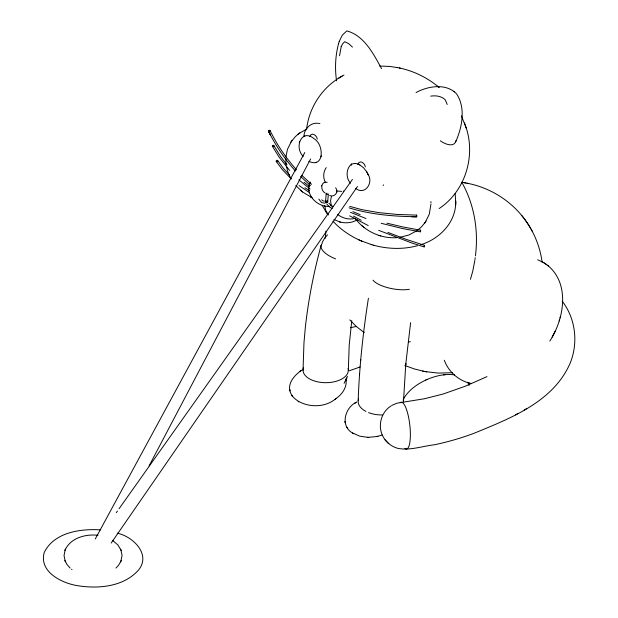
<?xml version="1.0" encoding="UTF-8"?>
<svg xmlns="http://www.w3.org/2000/svg" width="618" height="618" viewBox="0 0 618 618"><rect width="100%" height="100%" fill="white"/><g stroke="black" fill="none" stroke-linecap="round" stroke-linejoin="round"><path stroke-width="0.93" d="M303.021 370.391L303.971 342.789L305.362 327.115C308.436 299.491 313.789 272.129 321.136 245.331M348.328 370.383L349.209 345.107L351.773 320.618M378.672 230.321L411.943 243.052L424.126 246.891L424.612 245.369L424.172 246.868M285.794 158.169L286.072 164.627M430.962 204.133L429.263 214.268L425.377 222.101M420.843 244.674C439.112 239.174 455.25 223.021 455.729 203.183M455.744 202.889L455.157 193.619M358.17 400.758C359.328 366.412 363.114 332.19 368.413 298.247M403.469 401.669L405.817 363.5L405.717 364.666L410.607 322.658M455.659 204.89L455.814 201.182M351.256 165.276L351.333 163.739M325.176 238.448L325.987 231.147M325.555 201.491L326.196 193.72M327.718 201.677L328.289 194.77M360.642 360.68L360.734 359.514M359.498 374.964L359.599 373.728M308.954 186.257C307.316 197.575 318.942 207.208 329.742 206.358M339.545 55.759L341.206 46.574M285.887 156.949L287.447 149.347L291.333 141.514M327.216 182.279C320.503 181.066 320.186 190.414 325.13 193.017M329.626 195.466C334.431 197.729 339.182 191.982 335.636 187.802M306.559 129.734C308.73 108.289 321.545 88.312 340.07 77.312M474.964 259.568L475.203 257.714M475.443 255.86C478.61 230.753 474.346 204.349 461.754 182.24M308.822 161.313C324.388 168.784 324.195 144.682 314.292 138.903C301.584 127.895 293.898 147.416 303.26 156.408M303.909 136.362C304.102 128.992 310.715 122.148 318.324 123.337M474.833 260.394L472.785 271.078L470.445 279.321M308.992 186.026L309.386 184.458L309.263 184.898M321.646 185.871L321.715 185.485M336.679 192.561L336.748 192.175M308.869 186.721L309.201 185.114M299.297 142.619L299.491 141.7M321.09 156.802L321.29 155.875M549.819 341.051C564.095 319.182 570.352 283.886 547.602 265.315M338.618 43.469C335.335 55.605 334.755 68.405 336.547 80.827M440.333 140.78C444.442 143.924 454.315 148.22 456.061 140.51M559.143 321.02L559.584 319.514M560.039 317.891L560.48 316.362M339.243 41.421L342.256 35.234L346.791 30.9C364.211 35.543 373.535 53.975 381.561 68.652M338.579 43.592L339.274 41.313M344.087 383.338L347.447 376.308M65.129 549.981L64.04 555.505L65.129 561.036M120.958 561.036L122.047 555.505L120.958 549.981M331.402 196.431L330.545 200.85L331.48 206.118M65.253 549.68C70.854 537.745 85.871 533.844 98.015 535.312M115.96 568.066L118.633 565.161L120.827 561.337M64.921 550.499L65.462 549.163M120.618 561.855L121.167 560.511M341.19 46.613L342.511 44.04L344.628 41.676L348.637 43.608L352.476 47.115M355.682 188.335C364.798 195.914 373.882 182.634 367.98 174.299M346.389 379.182L346.907 378.038M345.663 380.804L346.165 379.699M455.698 141.823C462.148 127.331 465.933 107.934 456.578 93.874C446.281 82.959 427.942 86.018 416.045 92.545M322.086 242.642L324.736 237.961L327.517 234.855M309.989 183.013L309.788 183.422L310.506 182.047M310.074 182.835L310.275 182.434M403.214 399.506C408.027 390.499 416.787 384.303 425.848 380.039M552.16 337.073L553.558 334.33M553.651 334.129L555.088 331.302M310.645 158.911L149.108 465.864M304.805 152.515L95.296 538.942M309.734 136.64C311.572 131.464 316.903 135.412 317.281 139.104M357.791 164.396C359.637 159.212 364.96 163.16 365.338 166.852M291.457 141.344L295.334 136.648L298.857 133.596M417.853 230.02L421.376 226.968L425.254 222.271M290.684 142.48L292.098 140.402M424.62 223.214L426.034 221.136M383.175 185.5L383.585 184.898M111.178 543.067L357.482 186.474M326.25 167.632C323.098 171.889 322.951 177.907 325.431 182.503M116.308 512.654L117.42 511.086M119.081 508.73L352.438 179.429M424.543 245.377L406.482 239.452L387.88 232.407M299.004 133.496L306.729 129.046M297.969 134.276L299.861 132.847M417.714 230.12L418.749 229.34M301.661 370.143C267.88 394.531 313.156 417.613 335.597 398.88M335.111 399.213C341.754 394.948 347.54 387.254 345.925 378.965L346.01 379.522M356.771 401.963C344.798 407.424 339.684 426.327 353.048 433.288M439.159 208.544C465.532 191.117 476.239 155.234 465.478 125.809M391.14 405.902C381.731 411.619 377.915 424.234 381.978 434.338C384.697 441.043 390.53 446.258 397.482 448.266C409.788 450.901 422.303 446.103 434.516 444.767C447.664 441.978 460.595 438.27 473.21 433.612C509.95 418.533 553.751 401.963 570.352 362.673C578.371 342.542 575.574 318.486 562.241 301.244M299.568 371.557L300.07 371.209M300.371 371.001L300.85 370.669M335.891 398.672L336.401 398.316M354.678 403.376L355.188 403.029M355.481 402.82L355.968 402.488M416.849 230.769L408.884 235.002L399.9 237.335M420.642 230.213L420.394 231.827L420.657 230.22L403.253 227.045L386.938 223.183M357.057 219.884C352.051 222.951 345.748 223.461 340.124 222.024M340.402 77.119L343.971 75.064M338.255 78.416L342.14 76.068M515.435 414.879L517.776 413.573M524.195 409.989L526.675 408.598M326.435 201.816L325.717 202.132L327.563 201.074M486.992 376.632L465.006 386.327L443.16 394.006L424.605 398.718L397.011 403.175L391.858 405.393M349.332 370.746L359.128 367.331M426.799 379.606C435.458 375.837 445.099 373.596 454.562 374.856M360.078 366.899L358.834 367.463M425.508 380.194L427.092 379.475M416.625 215.118L416.679 216.74L416.694 215.11L397.304 214.454L378.811 212.631L361.661 209.618L349.695 206.35M382.187 435.018L377.698 436.316M304.11 136.192L304.829 135.975M315.752 162.519L316.478 162.302M350.591 327.741L356.231 326.435M417.428 245.732C403.145 249.579 387.865 249.116 373.643 245.246M354.616 218.448C348.784 219.954 342.418 218.185 337.737 214.523M368.567 437.335L376.748 436.524M376.609 436.555L377.892 436.277M343.237 191.147L343.693 191.055M408.822 341.963L410.383 341.646M325.091 203.245L321.569 202.557L318.788 199.089M445.284 374.678L443.585 374.856M430.684 96.13C435.767 95.381 441.391 96.006 445.23 99.761L447.208 104.488M452.322 372.739L438.255 373.094L425.524 371.627M341.623 191.387L336.323 190.97M324.45 201.144L322.905 200.835L321.762 199.799M396.741 237.667C381.043 238.757 365.091 231.426 355.566 218.926M379.684 66.056L389.61 66.435L397.613 67.609M352.554 432.986L359.699 436.154L367.64 437.32M416.632 216.733L411.627 216.663L416.733 216.725C393.967 216.509 370.908 214.655 349.062 207.841M367.424 437.312L368.745 437.343M100.742 529.881C80.556 528.544 54.16 532.252 44.257 552.422C38.64 571.92 62.101 583.377 77.922 585.74C98.81 589.078 124.094 586.667 138.787 569.75C151.155 553.967 132.615 536.378 117.227 533.156M462.357 182.387L465.501 182.913M420.379 231.82L402.836 228.606L381.206 223.299M319.104 123.438L319.915 123.585M466.914 183.183C489.124 187.385 509.757 199.83 523.531 217.791M404.86 365.508L414.469 368.992L424.11 371.356M464.203 182.673L468.398 183.461M422.627 371.078L426.822 371.866M399.367 67.965C413.929 71.024 427.695 77.814 439.035 87.424M396.98 67.486L400.163 68.127M444.319 360.24C448.568 372.044 459.166 381.128 471.441 383.631M333.905 219.49L339.668 221.901M339.436 221.839L340.325 222.071M360.889 240.757L371.912 244.751M371.179 244.55L374.261 245.408M467.362 382.511L470.283 383.361M378.958 235.388L379.552 235.574M380.255 235.79L380.781 235.945M333.38 206.651L331.032 205.454L328.876 203.152M365.995 218.517L350.476 212.314M537.737 259.807L543.33 262.411L548.467 265.972M360.163 214.639L352.932 211.642M332.19 208.552L329.309 206.829L326.791 203.955M332.963 221.198C340.487 229.355 349.796 235.806 359.915 240.325M358.703 239.792L362.001 241.252M295.79 185.562L302.519 191.959L312.229 197.806M310.676 197.096L311.572 197.513M359.398 164.712C347.903 158.617 343.399 176.284 350.607 183.16M368.197 225.562L349.672 215.821M359.622 164.828L363.562 167.748L366.636 171.688M359.267 164.643L359.807 164.921M361.213 220.278L353.496 216.13M353.264 433.419L353.743 433.712M298.146 401.6L298.625 401.893M309.27 190.568L304.913 187.772M309.093 192.376L299.073 185.57M543.33 262.411L546.791 264.697M112.522 540.317L118.053 545.13L121.167 550.499M364.296 332.639L356.439 326.613L349.788 319.877M310.004 188.953L298.896 179.869M71.564 569.278L72.012 569.626M309.471 186.551L304.002 182.21M330.738 205.222L331.032 205.454M362.032 225.825L364.041 227.478M300.51 190.305L302.519 191.959M454.068 91.41L454.547 91.819M311.549 184.326L301.692 175.265M310.553 185.609L300.626 176.485M437.621 86.18L438.965 87.37M276.316 161.507L282.241 169.502L291.232 178.903M70.12 568.066L66.929 564.412L64.921 560.511M289.286 174.786L283.585 168.575L277.621 160.533M385.022 439.792L388.737 443.701M296.532 169.819C286.01 158.046 277.266 145.292 270.027 130.498M295.427 170.993C284.728 158.996 275.528 145.593 268.521 131.116L270.591 135.234L268.567 131.225M289.603 170.413L279.035 157.049L272.376 146.242M287.015 164.89L280.448 156.23L273.867 145.601M328.475 214.979L325.717 210.444L324.728 205.601M524.033 218.455L527.262 222.959M521.87 215.636C532.793 228.923 539.908 245.269 542.133 262.326M327.571 214.577L322.202 205.423M527.726 223.67L530.646 228.436M346.945 427.308L347.27 427.803M347.393 427.98L347.71 428.467M291.827 395.489L292.152 395.976M292.275 396.161L292.6 396.648M310.947 196.246L311.233 196.702M311.325 196.864L311.603 197.304M366.729 171.835L368.204 174.809M366.358 171.217L367.022 172.322M531.078 229.178L532.469 231.642M290.97 178.764L288.088 172.584L286.288 165.995M467.811 382.21L469.116 385.447M461.368 115.767L466.273 128.173M367.695 173.635L367.911 174.129M120.618 549.163L120.827 549.68M65.253 561.337L65.462 561.855M464.504 122.959L465.292 125.292M346.049 379.769L346.134 380.325M344.944 421.368L345.029 421.932M345.068 422.171L345.153 422.727M289.834 389.549L289.919 390.105M289.958 390.352L290.043 390.908M430.9 201.584L430.939 202.905M400.248 402.65A23.561 5.987 83.5 0 1 409.935 426.157A23.561 5.987 83.5 0 1 404.883 448.405M277.165 161.7A0.819 0.703 -32.2 0 1 276.184 161.074A0.819 0.703 -32.2 0 1 277.243 160.294A0.819 0.703 -32.2 0 1 277.582 161.398M273.11 146.566A0.819 0.61 -27.9 0 1 272.368 145.91A0.819 0.61 -27.9 0 1 273.488 145.276A0.819 0.61 -27.9 0 1 273.704 146.234M269.154 131.371A0.819 0.487 -25.2 0 1 268.575 130.815A0.819 0.487 -25.2 0 1 269.734 130.274A0.819 0.487 -25.2 0 1 269.765 131.086M327.239 200.981A1.089 0.842 65.3 0 1 327.277 202.465A1.089 0.842 65.3 0 1 326.003 202.179A1.089 0.842 65.3 0 1 326.026 200.719M328.359 193.936A1.089 0.564 4.7 0 1 327.254 194.392A1.089 0.564 4.7 0 1 326.188 193.782A1.089 0.564 4.7 0 1 327.192 193.264M327.216 201.167A1.089 0.564 4.7 0 1 327.47 202.009A1.089 0.564 4.7 0 1 325.848 201.947A1.089 0.564 4.7 0 1 325.98 201.113M409.363 289.294A22.657 7.988 10.2 0 1 372.994 280.155M382.403 414.956A22.657 12.986 2 0 1 368.537 412.6M365.956 411.433A22.657 12.986 2 0 1 358.656 398.68M403.206 400.634A22.657 12.986 2 0 1 403.376 401.561M335.566 258.857A22.657 9.448 15.6 0 1 322.287 243.384M348.096 368.436A22.657 12.553 0.3 0 1 324.867 382.681A22.657 12.553 0.3 0 1 303.531 367.386"/></g></svg>
